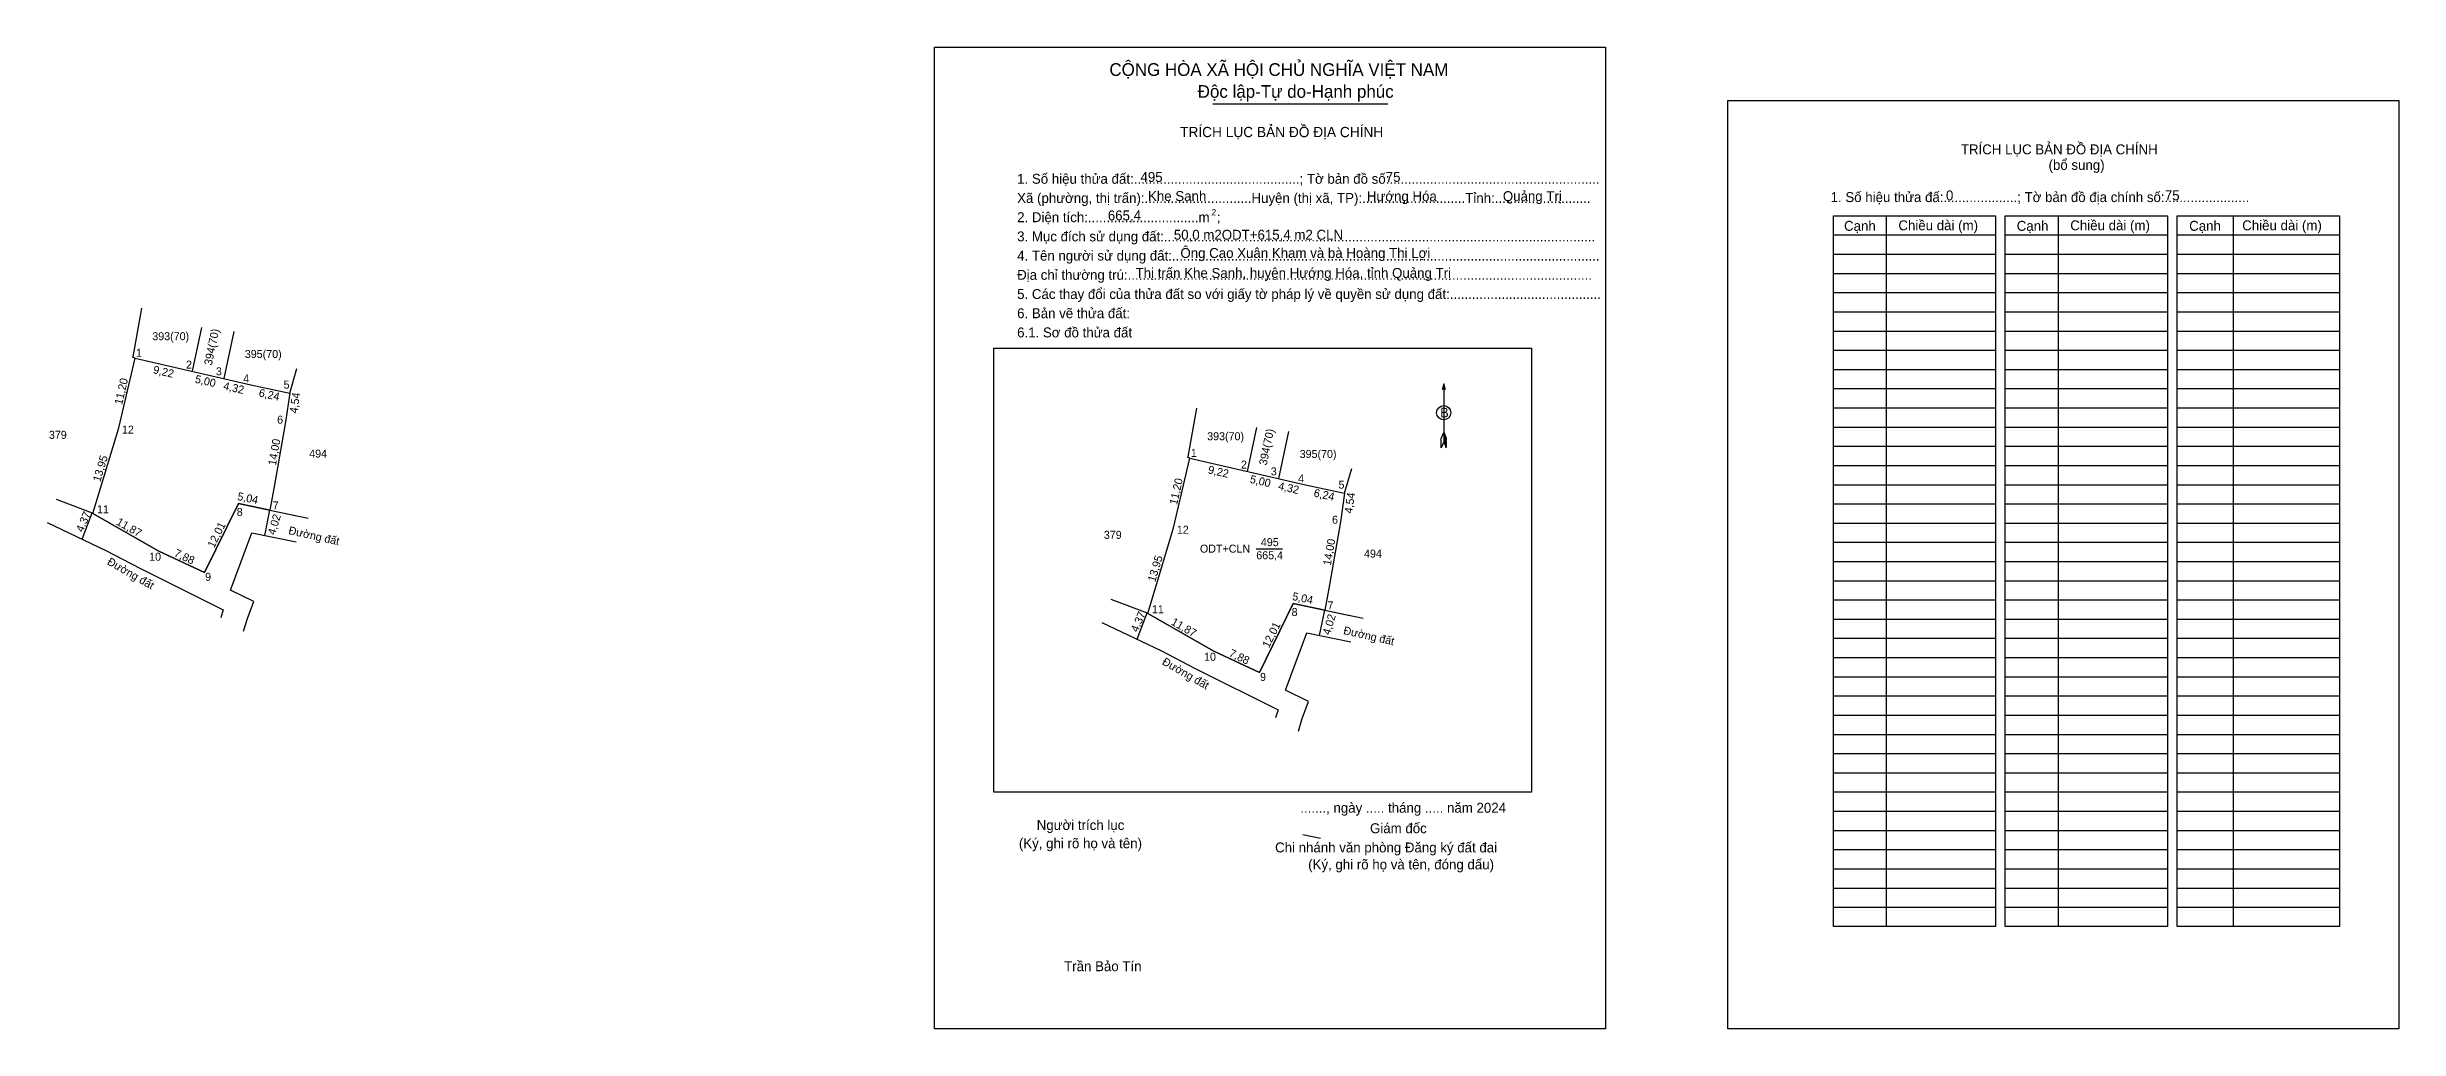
# Model space of a CAD drawing. Extents: x 552078 to 552712, y 1839413 to 1839567.
# Drawn here: x 552077.6 to 552445.1, y 1839413.3 to 1839566.6 of the extents above; entities that cross this region are included whole.
import ezdxf

# ---------------------------------------------------------------- set-up
doc = ezdxf.new("R2010")
doc.units = 0
for name, color, linetype in [('Level 1', 7, 'Continuous'), ('Level 10', 7, 'Continuous'), ('Level 13', 7, 'Continuous'), ('Level 16', 7, 'Continuous'), ('Level 2', 7, 'Continuous'), ('Level 23', 7, 'Continuous'), ('Level 27', 7, 'Continuous'), ('Level 36', 7, 'Continuous'), ('Level 4', 7, 'Continuous'), ('Level 49', 7, 'Continuous'), ('Level 5', 7, 'Continuous'), ('Level 6', 7, 'Continuous'), ('Level 8', 7, 'Continuous'), ('Level 9', 7, 'Continuous')]:
    doc.layers.add(name, color=color, linetype=linetype)

msp = doc.modelspace()

# ---------------------------------------------------------------- linework, layer by layer
at = {"layer": 'Level 1'}
for p, q in [((552216.23, 1839566.63), (552216.23, 1839566.63)), ((552340.22, 1839558.27), (552340.22, 1839558.27)), ((552356.69, 1839537.28), (552382.04, 1839537.28)), ((552364.94, 1839540.28), (552364.94, 1839429.28)), ((552383.55, 1839537.28), (552408.9, 1839537.28)), ((552391.8, 1839540.28), (552391.8, 1839429.28)), ((552410.41, 1839537.28), (552435.76, 1839537.28)), ((552419.16, 1839540.28), (552419.16, 1839429.28)), ((552356.69, 1839534.28), (552382.04, 1839534.28)), ((552383.55, 1839534.28), (552408.9, 1839534.28)), ((552410.41, 1839534.28), (552435.76, 1839534.28)), ((552356.69, 1839531.28), (552382.04, 1839531.28)), ((552383.55, 1839531.28), (552408.9, 1839531.28)), ((552410.41, 1839531.28), (552435.76, 1839531.28)), ((552356.69, 1839528.28), (552382.04, 1839528.28)), ((552383.55, 1839528.28), (552408.9, 1839528.28)), ((552410.41, 1839528.28), (552435.76, 1839528.28)), ((552356.69, 1839525.28), (552382.04, 1839525.28)), ((552356.69, 1839522.28), (552382.04, 1839522.28)), ((552383.55, 1839525.28), (552408.9, 1839525.28)), ((552383.55, 1839522.28), (552408.9, 1839522.28)), ((552410.41, 1839525.28), (552435.76, 1839525.28)), ((552410.41, 1839522.28), (552435.76, 1839522.28)), ((552225.52, 1839519.58), (552225.52, 1839519.58)), ((552225.52, 1839519.58), (552309.51, 1839519.58)), ((552225.52, 1839450.23), (552225.52, 1839519.58)), ((552309.51, 1839519.58), (552309.51, 1839450.23)), ((552356.69, 1839519.28), (552382.04, 1839519.28)), ((552383.55, 1839519.28), (552408.9, 1839519.28)), ((552410.41, 1839519.28), (552435.76, 1839519.28)), ((552356.69, 1839516.28), (552382.04, 1839516.28)), ((552383.55, 1839516.28), (552408.9, 1839516.28)), ((552410.41, 1839516.28), (552435.76, 1839516.28)), ((552295.81, 1839514.05), (552295.81, 1839504.98)), ((552356.69, 1839513.28), (552382.04, 1839513.28)), ((552383.55, 1839513.28), (552408.9, 1839513.28)), ((552410.41, 1839513.28), (552435.76, 1839513.28)), ((552356.69, 1839510.28), (552382.04, 1839510.28)), ((552383.55, 1839510.28), (552408.9, 1839510.28)), ((552410.41, 1839510.28), (552435.76, 1839510.28)), ((552295.41, 1839504.05), (552295.43, 1839505.55)), ((552295.81, 1839504.98), (552295.41, 1839504.05)), ((552295.81, 1839506.48), (552295.43, 1839505.55)), ((552295.81, 1839506.48), (552296.19, 1839505.55)), ((552295.81, 1839506.35), (552296.19, 1839505.42)), ((552295.81, 1839506.22), (552296.19, 1839505.29)), ((552295.81, 1839506.09), (552296.2, 1839505.15)), ((552295.81, 1839505.95), (552296.2, 1839505.02)), ((552295.81, 1839505.82), (552296.2, 1839504.88)), ((552295.81, 1839505.69), (552296.2, 1839504.75)), ((552295.81, 1839505.56), (552296.2, 1839504.61)), ((552295.81, 1839505.43), (552296.2, 1839504.48)), ((552295.81, 1839505.3), (552296.2, 1839504.34)), ((552295.81, 1839505.17), (552296.21, 1839504.21)), ((552295.81, 1839504.98), (552296.21, 1839504.05)), ((552296.21, 1839504.05), (552296.19, 1839505.55)), ((552356.69, 1839507.28), (552382.04, 1839507.28)), ((552356.69, 1839504.28), (552382.04, 1839504.28)), ((552383.55, 1839507.28), (552408.9, 1839507.28)), ((552383.55, 1839504.28), (552408.9, 1839504.28)), ((552410.41, 1839507.28), (552435.76, 1839507.28)), ((552410.41, 1839504.28), (552435.76, 1839504.28)), ((552356.69, 1839501.28), (552382.04, 1839501.28)), ((552383.55, 1839501.28), (552408.9, 1839501.28)), ((552410.41, 1839501.28), (552435.76, 1839501.28)), ((552356.69, 1839498.28), (552382.04, 1839498.28)), ((552383.55, 1839498.28), (552408.9, 1839498.28)), ((552410.41, 1839498.28), (552435.76, 1839498.28)), ((552356.69, 1839495.28), (552382.04, 1839495.28)), ((552383.55, 1839495.28), (552408.9, 1839495.28)), ((552410.41, 1839495.28), (552435.76, 1839495.28)), ((552356.69, 1839492.28), (552382.04, 1839492.28)), ((552356.69, 1839489.28), (552382.04, 1839489.28)), ((552383.55, 1839492.28), (552408.9, 1839492.28)), ((552383.55, 1839489.28), (552408.9, 1839489.28)), ((552410.41, 1839492.28), (552435.76, 1839492.28)), ((552410.41, 1839489.28), (552435.76, 1839489.28)), ((552356.69, 1839486.28), (552382.04, 1839486.28)), ((552383.55, 1839486.28), (552408.9, 1839486.28)), ((552410.41, 1839486.28), (552435.76, 1839486.28)), ((552356.69, 1839483.28), (552382.04, 1839483.28)), ((552383.55, 1839483.28), (552408.9, 1839483.28)), ((552410.41, 1839483.28), (552435.76, 1839483.28)), ((552356.69, 1839480.28), (552382.04, 1839480.28)), ((552383.55, 1839480.28), (552408.9, 1839480.28)), ((552410.41, 1839480.28), (552435.76, 1839480.28)), ((552356.69, 1839477.28), (552382.04, 1839477.28)), ((552383.55, 1839477.28), (552408.9, 1839477.28)), ((552410.41, 1839477.28), (552435.76, 1839477.28)), ((552356.69, 1839474.28), (552382.04, 1839474.28)), ((552356.69, 1839471.28), (552382.04, 1839471.28)), ((552383.55, 1839474.28), (552408.9, 1839474.28)), ((552383.55, 1839471.28), (552408.9, 1839471.28)), ((552410.41, 1839474.28), (552435.76, 1839474.28)), ((552410.41, 1839471.28), (552435.76, 1839471.28)), ((552356.69, 1839468.28), (552382.04, 1839468.28)), ((552383.55, 1839468.28), (552408.9, 1839468.28)), ((552410.41, 1839468.28), (552435.76, 1839468.28)), ((552356.69, 1839465.28), (552382.04, 1839465.28)), ((552383.55, 1839465.28), (552408.9, 1839465.28)), ((552410.41, 1839465.28), (552435.76, 1839465.28)), ((552356.69, 1839462.28), (552382.04, 1839462.28)), ((552383.55, 1839462.28), (552408.9, 1839462.28)), ((552410.41, 1839462.28), (552435.76, 1839462.28)), ((552356.69, 1839459.28), (552382.04, 1839459.28)), ((552356.69, 1839456.28), (552382.04, 1839456.28)), ((552383.55, 1839459.28), (552408.9, 1839459.28)), ((552383.55, 1839456.28), (552408.9, 1839456.28)), ((552410.41, 1839459.28), (552435.76, 1839459.28)), ((552410.41, 1839456.28), (552435.76, 1839456.28)), ((552356.69, 1839453.28), (552382.04, 1839453.28)), ((552383.55, 1839453.28), (552408.9, 1839453.28)), ((552410.41, 1839453.28), (552435.76, 1839453.28)), ((552309.51, 1839450.23), (552225.52, 1839450.23)), ((552356.69, 1839450.28), (552382.04, 1839450.28)), ((552383.55, 1839450.28), (552408.9, 1839450.28)), ((552410.41, 1839450.28), (552435.76, 1839450.28)), ((552356.69, 1839447.28), (552382.04, 1839447.28)), ((552383.55, 1839447.28), (552408.9, 1839447.28)), ((552410.41, 1839447.28), (552435.76, 1839447.28)), ((552356.69, 1839444.28), (552382.04, 1839444.28)), ((552383.55, 1839444.28), (552408.9, 1839444.28)), ((552410.41, 1839444.28), (552435.76, 1839444.28)), ((552356.69, 1839441.28), (552382.04, 1839441.28)), ((552356.69, 1839438.28), (552382.04, 1839438.28)), ((552383.55, 1839441.28), (552408.9, 1839441.28)), ((552383.55, 1839438.28), (552408.9, 1839438.28)), ((552410.41, 1839441.28), (552435.76, 1839441.28)), ((552410.41, 1839438.28), (552435.76, 1839438.28)), ((552356.69, 1839435.28), (552382.04, 1839435.28)), ((552383.55, 1839435.28), (552408.9, 1839435.28)), ((552410.41, 1839435.28), (552435.76, 1839435.28)), ((552356.69, 1839432.28), (552382.04, 1839432.28)), ((552383.55, 1839432.28), (552408.9, 1839432.28)), ((552410.41, 1839432.28), (552435.76, 1839432.28)), ((552321.07, 1839413.27), (552321.07, 1839413.27)), ((552445.06, 1839413.27), (552445.06, 1839413.27))]:
    msp.add_line(p, q, dxfattribs=at)
for points in [[(552356.69, 1839540.28), (552382.04, 1839540.28), (552382.04, 1839429.28), (552356.69, 1839429.28)], [(552383.55, 1839540.28), (552408.9, 1839540.28), (552408.9, 1839429.28), (552383.55, 1839429.28)], [(552410.41, 1839540.28), (552435.76, 1839540.28), (552435.76, 1839429.28), (552410.41, 1839429.28)]]:
    msp.add_lwpolyline(points, close=True, dxfattribs=at)
msp.add_lwpolyline([(552296.07, 1839513.09), (552295.81, 1839514.05), (552295.55, 1839513.09)], dxfattribs=at)
msp.add_circle((552295.81, 1839509.52), 1.11, dxfattribs=at)
at = {"layer": 'Level 10'}
msp.add_lwpolyline([(552249.57, 1839478.17), (552253.61, 1839491.52), (552256.16, 1839502.43), (552274.23, 1839498.27), (552280.33, 1839496.96), (552279.68, 1839492.46), (552277.94, 1839482.61), (552277.24, 1839478.67), (552272.3, 1839479.7), (552267, 1839468.92), (552259.87, 1839472.27)], close=True, dxfattribs=at)
at = {"layer": 'Level 13'}
msp.add_line((552259.73, 1839557.76), (552287.1, 1839557.76), dxfattribs=at)
at = {"layer": 'Level 16'}
msp.add_lwpolyline([(552256.16, 1839502.43), (552255.83, 1839502.51), (552255.87, 1839502.65), (552257.22, 1839510.25)], dxfattribs=at)
at = {"layer": 'Level 2'}
for points in [[(552216.23, 1839566.63), (552321.07, 1839566.63), (552321.07, 1839413.27), (552216.23, 1839413.27)], [(552340.22, 1839558.27), (552445.06, 1839558.27), (552445.06, 1839413.27), (552340.22, 1839413.27)]]:
    msp.add_lwpolyline(points, close=True, dxfattribs=at)
at = {"layer": 'Level 23'}
msp.add_line((552273.78, 1839443.64), (552276.57, 1839443.06), dxfattribs=at)
for points in [[(552243.81, 1839480.39), (552249.45, 1839478.24), (552249.57, 1839478.17), (552259.87, 1839472.27), (552267, 1839468.92), (552272.3, 1839479.7), (552277.24, 1839478.67), (552283.21, 1839477.43)], [(552242.4, 1839476.73), (552251.6, 1839472.39), (552256.99, 1839469.58), (552269.93, 1839463.09), (552269.55, 1839461.86)], [(552273.1, 1839459.77), (552273.71, 1839461.76), (552274.7, 1839464.42), (552271.09, 1839466.2), (552274.42, 1839475.15), (552281.3, 1839473.72)]]:
    msp.add_lwpolyline(points, dxfattribs=at)
at = {"layer": 'Level 27'}
for p, q in [((552280.33, 1839496.96), (552281.45, 1839500.8)), ((552277.24, 1839478.67), (552281.15, 1839477.86))]:
    msp.add_line(p, q, dxfattribs=at)
at = {"layer": 'Level 4'}
for p, q in [((552247.89, 1839474.14), (552249.45, 1839478.24)), ((552276.42, 1839474.74), (552277.24, 1839478.67))]:
    msp.add_line(p, q, dxfattribs=at)
at = {"layer": 'Level 5'}
for p, q in [((552100.33, 1839515.99), (552101.79, 1839522.85)), ((552106.76, 1839522.19), (552105.2, 1839514.86)), ((552115.51, 1839512.58), (552116.63, 1839516.42)), ((552083.07, 1839489.77), (552084.63, 1839493.86)), ((552111.6, 1839490.36), (552112.42, 1839494.3)), ((552112.42, 1839494.3), (552116.34, 1839493.48))]:
    msp.add_line(p, q, dxfattribs=at)
for points in [[(552091.34, 1839518.05), (552091.01, 1839518.13), (552091.05, 1839518.27), (552092.41, 1839525.87)], [(552079, 1839496.02), (552084.63, 1839493.86), (552084.75, 1839493.79), (552095.05, 1839487.89), (552102.18, 1839484.54), (552107.48, 1839495.32), (552112.42, 1839494.3), (552118.4, 1839493.05)], [(552077.59, 1839492.36), (552086.78, 1839488.01), (552092.17, 1839485.2), (552105.11, 1839478.71), (552104.74, 1839477.48)], [(552108.28, 1839475.39), (552108.89, 1839477.38), (552109.88, 1839480.04), (552106.27, 1839481.82), (552109.6, 1839490.77), (552116.49, 1839489.35)]]:
    msp.add_lwpolyline(points, dxfattribs=at)
msp.add_lwpolyline([(552084.75, 1839493.79), (552088.79, 1839507.14), (552091.34, 1839518.05), (552109.41, 1839513.89), (552115.51, 1839512.58), (552114.87, 1839508.09), (552113.12, 1839498.24), (552112.42, 1839494.3), (552107.48, 1839495.32), (552102.18, 1839484.54), (552095.05, 1839487.89)], close=True, dxfattribs=at)
at = {"layer": 'Level 8'}
for p, q in [((552265.15, 1839500.36), (552266.61, 1839507.23)), ((552271.57, 1839506.56), (552270.02, 1839499.24))]:
    msp.add_line(p, q, dxfattribs=at)
at = {"layer": 'Level 9'}
msp.add_line((552266.51, 1839488.28), (552270.61, 1839488.28), dxfattribs=at)

# ---------------------------------------------------------------- texts
at = {"layer": 'Level 1'}
for s, height, p in [('TRÍCH LỤC BẢN ĐỒ ĐỊA CHÍNH', 1.6001, (552254.62, 1839552.56)), ('TRÍCH LỤC BẢN ĐỒ ĐỊA CHÍNH', 1.55, (552376.61, 1839549.88)), ('(bổ sung)', 1.55, (552390.31, 1839547.45)), ('1. Số hiệu thửa đất:.............................................; Tờ bản đồ số:.........................................................', 1.55, (552229.16, 1839545.28)), ('Xã (phường, thị trấn):.............................Huyện (thị xã, TP):............................Tỉnh:..........................', 1.55, (552229.16, 1839542.28)), ('2. Diện tích:..............................m  ;', 1.55, (552229.16, 1839539.28)), ('2', 1, (552259.51, 1839540.33)), ('1. Số hiệu thửa đấ:....................; Tờ bản đồ địa chính số:.......................', 1.55, (552356.26, 1839542.42)), ('3. Mục đích sử dụng đất:.....................................................................................................................', 1.55, (552229.16, 1839536.28)), ('Cạnh', 1.55, (552358.36, 1839537.93)), ('Chiều dài (m)', 1.55, (552366.85, 1839538.01)), ('Cạnh', 1.55, (552385.34, 1839537.93)), ('Chiều dài (m)', 1.55, (552393.71, 1839538.01)), ('Cạnh', 1.55, (552412.28, 1839537.93)), ('Chiều dài (m)', 1.55, (552420.57, 1839538.01)), ('4. Tên người sử dụng đất:....................................................................................................................', 1.55, (552229.16, 1839533.28)), ('Địa chỉ thường trú:..............................................................................................................................', 1.55, (552229.16, 1839530.28)), ('5. Các thay đổi của thửa đất so với giấy tờ pháp lý về quyền sử dụng đất:.........................................', 1.55, (552229.16, 1839527.28)), ('6. Bản vẽ thửa đất:', 1.55, (552229.16, 1839524.28)), ('6.1. Sơ đồ thửa đất', 1.55, (552229.16, 1839521.28)), ('B', 1.5, (552295.25, 1839508.79)), ('393(70)', 1.25, (552258.85, 1839505.22)), ('395(70)', 1.25, (552273.3, 1839502.45)), ('......., ngày ..... tháng ..... năm 2024', 1.55, (552273.4, 1839447.04)), ('Người trích lục', 1.55, (552232.22, 1839444.34)), ('Giám đốc', 1.55, (552284.29, 1839443.84)), ('(Ký, ghi rõ họ và tên)', 1.55, (552229.43, 1839441.49)), ('Chi nhánh văn phòng Đăng ký đất đai', 1.55, (552269.46, 1839440.84)), ('(Ký, ghi rõ họ và tên, đóng dấu)', 1.55, (552274.63, 1839438.19)), ('Trần Bảo Tín', 1.55, (552236.5, 1839422.29))]:
    msp.add_text(s, height=height, dxfattribs=at).set_placement(p)
msp.add_text('394(70)', height=1.25, rotation=78.3543, dxfattribs=at).set_placement((552268.15, 1839501.23))
at = {"layer": 'Level 13'}
for s, height, p in [('CỘNG HÒA XÃ HỘI CHỦ NGHĨA VIỆT NAM', 1.98, (552243.57, 1839562.13)), ('Độc lập-Tự do-Hạnh phúc', 1.98, (552257.37, 1839558.71)), ('495', 1.25, (552267.24, 1839488.68)), ('ODT+CLN', 1.25, (552257.72, 1839487.66)), ('665,4', 1.25, (552266.52, 1839486.63))]:
    msp.add_text(s, height=height, dxfattribs=at).set_placement(p)
at = {"layer": 'Level 36'}
for s, p in [('379', (552242.7, 1839489.82)), ('494', (552283.36, 1839486.89))]:
    msp.add_text(s, height=1.25, dxfattribs=at).set_placement(p)
at = {"layer": 'Level 49'}
for s, rotation, p in [('11,20', 76.8444, (552254.13, 1839495.05)), ('6,24', 347.8796, (552275.41, 1839496.43)), ('4,54', 81.8207, (552281.51, 1839493.73)), ('14,00', 79.9399, (552278.16, 1839485.58)), ('13,95', 73.163, (552250.72, 1839483)), ('5,04', 348.228, (552272.06, 1839480.28)), ('11,87', 330.1952, (552253.1, 1839476.49)), ('12,01', 63.8189, (552268.51, 1839472.68)), ('Đường đất', 347.2504, (552280.05, 1839474.96)), ('Đường đất', 330.1952, (552251.69, 1839470.27)), ('7,88', 334.8337, (552262.15, 1839471.53))]:
    msp.add_text(s, height=1.25, rotation=rotation, dxfattribs=at).set_placement(p)
at = {"layer": 'Level 5'}
for s, p in [('393(70)', (552094.03, 1839520.84)), ('1', (552091.48, 1839518.25)), ('395(70)', (552108.49, 1839518.07)), ('2', (552099.31, 1839516.41)), ('3', (552103.97, 1839515.36)), ('4', (552108.24, 1839514.24)), ('5', (552114.55, 1839513.29)), ('12', (552089.29, 1839506.25)), ('6', (552113.54, 1839507.81)), ('379', (552077.88, 1839505.44)), ('494', (552118.55, 1839502.51)), ('11', (552085.4, 1839493.82)), ('8', (552107.23, 1839493.39)), ('7', (552112.84, 1839494.43)), ('10', (552093.54, 1839486.4)), ('9', (552102.29, 1839483.26))]:
    msp.add_text(s, height=1.25, dxfattribs=at).set_placement(p)
for s, rotation, p in [('394(70)', 78.3543, (552103.33, 1839516.85)), ('11,20', 76.8444, (552089.31, 1839510.68)), ('9,22', 347.0355, (552094.07, 1839515.69)), ('5,00', 347.0355, (552100.62, 1839514.22)), ('4,32', 347.0355, (552105.04, 1839513.16)), ('6,24', 347.8796, (552110.59, 1839512.06)), ('4,54', 81.8207, (552116.69, 1839509.36)), ('14,00', 79.9399, (552113.34, 1839501.2)), ('13,95', 73.163, (552085.9, 1839498.63)), ('5,04', 348.228, (552107.25, 1839495.9)), ('4,37', 66.7723, (552083.18, 1839490.75)), ('11,87', 330.1952, (552088.29, 1839492.12)), ('4,02', 73.3083, (552113.21, 1839490.33)), ('12,01', 63.8189, (552103.7, 1839488.3)), ('Đường đất', 347.2504, (552115.23, 1839490.58)), ('Đường đất', 330.1952, (552086.87, 1839485.89)), ('7,88', 334.8337, (552097.33, 1839487.16))]:
    msp.add_text(s, height=1.25, rotation=rotation, dxfattribs=at).set_placement(p)
at = {"layer": 'Level 6'}
for s, p in [('495', (552248.43, 1839545.56)), ('Khe Sanh', (552249.61, 1839542.58)), ('Hướng Hóa', (552283.8, 1839542.56)), ('75', (552286.75, 1839545.58)), ('Quảng Trị', (552305.05, 1839542.57)), ('0', (552374.28, 1839542.69)), ('75', (552408.48, 1839542.7)), ('665,4', (552243.33, 1839539.56)), ('50,0 m2ODT+615,4 m2 CLN', (552253.64, 1839536.54)), ('Ông Cao Xuân Kham và bà Hoàng Thị Lợi', (552254.67, 1839533.69)), ('Thị trấn Khe Sanh, huyện Hướng Hóa, tỉnh Quảng Trị', (552247.66, 1839530.57))]:
    msp.add_text(s, height=1.55, dxfattribs=at).set_placement(p)
at = {"layer": 'Level 8'}
for s, p in [('9,22', (552258.89, 1839500.07)), ('5,00', (552265.44, 1839498.59)), ('4,32', (552269.86, 1839497.53))]:
    msp.add_text(s, height=1.25, rotation=347.0355, dxfattribs=at).set_placement(p)
at = {"layer": 'Level 9'}
for s, p in [('1', (552256.3, 1839502.62)), ('2', (552264.13, 1839500.79)), ('3', (552268.79, 1839499.73)), ('4', (552273.06, 1839498.62)), ('5', (552279.37, 1839497.66)), ('6', (552278.36, 1839492.18)), ('12', (552254.11, 1839490.62)), ('11', (552250.21, 1839478.2)), ('8', (552272.04, 1839477.76)), ('7', (552277.65, 1839478.8)), ('10', (552258.36, 1839470.77)), ('9', (552267.11, 1839467.63))]:
    msp.add_text(s, height=1.25, dxfattribs=at).set_placement(p)
for s, rotation, p in [('4,37', 66.7723, (552247.99, 1839475.13)), ('4,02', 73.3083, (552278.03, 1839474.71))]:
    msp.add_text(s, height=1.25, rotation=rotation, dxfattribs=at).set_placement(p)

doc.saveas('drawing.dxf')
